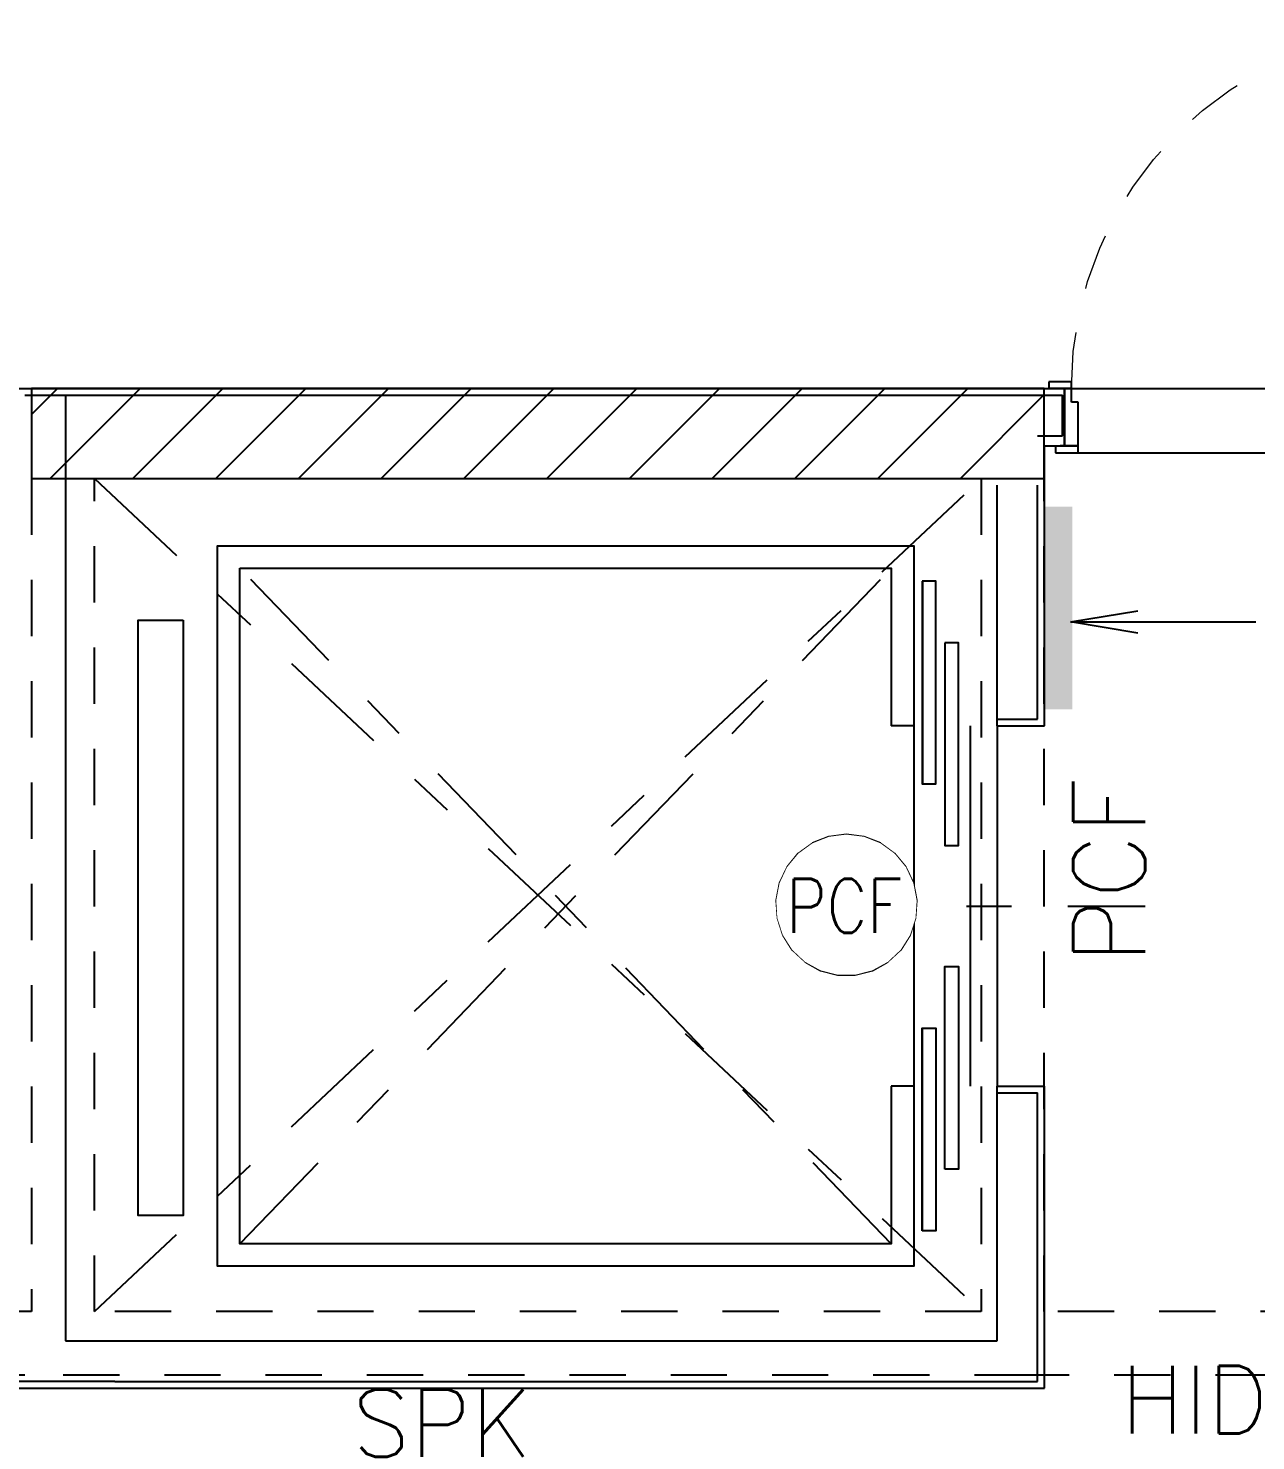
# Model space of a CAD drawing. Header units: millimetres. Extents: x 188.6 to 263.2, y 40.1 to 120.1.
# Drawn here: x 226.051 to 228.778, y 70.523 to 73.66 of the extents above; entities that cross this region are included whole.
import ezdxf
from ezdxf.enums import TextEntityAlignment as Align

# ---------------------------------------------------------------- set-up
doc = ezdxf.new("R2010")
doc.units = ezdxf.units.MM
doc.set_wipeout_variables(frame=1)
for name, pattern in [('DASHDOT2', [0.5, 0.25, -0.125, 0, -0.125]), ('HIDDEN2', [0.1875, 0.125, -0.0625]), ('XREF-TIPO$0$HIDDEN2', [0.1875, 0.125, -0.0625])]:
    doc.linetypes.add(name, pattern=pattern)
for name, color, linetype in [('ARQ', 8, 'Continuous'), ('ESTR-PILARES', 11, 'Continuous'), ('ESTR-VIGAS', 11, 'HIDDEN2'), ('ESTRUTURA', 7, 'Continuous'), ('INC-COL-HID', 254, 'Continuous'), ('INC-PCF', 254, 'Continuous'), ('INC-SINALIZAÇÃO', 88, 'Continuous'), ('INC-TEXTO', 7, 'Continuous'), ('SPK-COL', 7, 'Continuous')]:
    doc.layers.add(name, color=color, linetype=linetype)
doc.styles.add('60-100', font='romans.shx', dxfattribs={"height": 0.16})
doc.styles.add('60-75', font='romans.shx', dxfattribs={"height": 0.12})
doc.styles.add('ROMANS', font='ROMANS.SHX', dxfattribs={"height": 0.15})
doc.dimstyles.new('SETAS75', dxfattribs={"dimtxt": 0.16, "dimasz": 0.15, "dimexe": 0.15, "dimexo": 0, "dimgap": 0.1, "dimtad": 1, "dimzin": 10, "dimdsep": 46, "dimtxsty": '60-100', "dimblk1": 'OPEN', "dimblk2": 'OPEN', "dimsah": 1, "dimcen": 0, "dimclrd": 244, "dimclre": 244, "dimclrt": 7, "dimadec": 0, "dimazin": 0, "dimtfac": 1, "dimtix": 1, "dimtmove": 2, "dimatfit": 3, "dimldrblk": 'OPEN', "dimfxl": 0.15, "dimtolj": 1, "dimtzin": 6, "dimarcsym": 0})

# ---------------------------------------------------------------- blocks, each defined once
blk = doc.blocks.new('XREF-TIPO$0$ELEVADOR_PLANTA')
at = {"color": 0, "linetype": 'DASHDOT2'}
for p, q in [((1.6221, -0.75), (0.175, 0.75)), ((0.175, -0.75), (1.6221, 0.75)), ((0.3831, 0), (-0.389, 0))]:
    blk.add_line(p, q, dxfattribs=at)
at = {"color": 0}
for p, q in [((0, 0.4), (0, -0.4)), ((0.125, 0.4), (0.175, 0.4)), ((0.125, -0.4), (0.175, -0.4))]:
    blk.add_line(p, q, dxfattribs=at)
for points in [[(1.6721, 0), (1.6721, 0.8), (0.125, 0.8), (0.125, -0.8), (1.6721, -0.8), (1.6721, 0)], [(1.6221, 0.75), (0.175, 0.75), (0.175, 0.4)], [(1.6221, 0), (1.6221, 0.75)], [(0.175, -0.4), (0.175, -0.75), (1.6221, -0.75), (1.6221, 0)]]:
    blk.add_lwpolyline(points, dxfattribs=at)
for points in [[(0.1061, 0.7215), (0.1061, 0.2715), (0.0761, 0.2715), (0.0761, 0.7215)], [(1.7484, 0.6346), (1.7484, -0.6875), (1.8484, -0.6875), (1.8484, 0.6346)], [(0.0558, 0.5843), (0.0558, 0.1343), (0.0258, 0.1343), (0.0258, 0.5843)], [(0.0558, -0.5843), (0.0558, -0.1343), (0.0258, -0.1343), (0.0258, -0.5843)], [(0.1061, -0.7215), (0.1061, -0.2715), (0.0761, -0.2715), (0.0761, -0.7215)]]:
    blk.add_lwpolyline(points, close=True, dxfattribs=at)
blk = doc.blocks.new('XREF-TIPO$0$A$C0189091C')
at = {"color": 0}
for p, q in [((0.05, 0.1425), (0.05, 0.9425)), ((0.05, 0.9425), (0.08, 0.9425)), ((0.08, 0.9425), (0.05, 0.9425)), ((0.05, 0.9425), (0.05, 0.1425)), ((0.08, 0.9425), (0.08, 0.1425)), ((0.08, 0.1425), (0.08, 0.9425)), ((0, 0.1575), (0.05, 0.1575)), ((0, 0.1425), (0, 0.1575)), ((0.85, 0.1575), (0.9, 0.1575)), ((0.85, 0.1425), (0.85, 0.1575)), ((0.9, 0.1575), (0.9, 0.1425)), ((0.05, 0.1425), (0, 0.1425)), ((0, 0.1425), (0.05, 0.1425)), ((0.035, 0.015), (0.035, 0.1425)), ((0.08, 0.1425), (0.05, 0.1425)), ((0.05, 0.1425), (0.08, 0.1425)), ((0.05, 0.1425), (0.05, 0.1125)), ((0.865, 0.1425), (0.85, 0.1425)), ((0.85, 0.1125), (0.85, 0.1425)), ((0.85, 0.1425), (0.9, 0.1425)), ((0.865, 0.1425), (0.865, 0.015)), ((0.05, 0.1125), (0.065, 0.1125)), ((0.065, 0.1125), (0.065, 0.015)), ((0.835, 0.1125), (0.85, 0.1125)), ((0.835, 0.015), (0.835, 0.1125)), ((0.015, 0), (0.015, 0.015)), ((0.065, 0.015), (0.015, 0.015)), ((0.065, 0), (0.015, 0)), ((0.035, 0.015), (0.065, 0.015)), ((0.065, 0.015), (0.065, 0)), ((0.835, 0), (0.835, 0.015)), ((0.835, 0.015), (0.875, 0.015)), ((0.885, 0.015), (0.835, 0.015)), ((0.885, 0), (0.835, 0)), ((0.885, 0.015), (0.885, 0))]:
    blk.add_line(p, q, dxfattribs=at)
at = {"color": 0, "linetype": 'XREF-TIPO$0$HIDDEN2', "lineweight": 13}
blk.add_arc((0.05, 0.1425), 0.8, 360, 90, dxfattribs=at)
blk = doc.blocks.new('ESTR-TP-29.09.2016')
at = {"layer": 'ESTR-PILARES'}
for p, q in [((20.105, 13.2877), (20.1625, 13.3452)), ((20.1463, 13.1452), (20.3463, 13.3452)), ((20.3302, 13.1452), (20.5302, 13.3452)), ((20.514, 13.1452), (20.714, 13.3452)), ((20.6979, 13.1452), (20.8979, 13.3452)), ((20.8817, 13.1452), (21.0817, 13.3452)), ((21.0656, 13.1452), (21.2656, 13.3452)), ((21.2494, 13.1452), (21.4494, 13.3452)), ((21.4333, 13.1452), (21.6333, 13.3452)), ((21.4584, 13.3452), (21.4584, 13.3452)), ((21.4584, 13.3452), (21.4584, 13.3452)), ((21.6171, 13.1452), (21.8171, 13.3452)), ((21.801, 13.1452), (22.001, 13.3452)), ((21.9848, 13.1452), (22.1848, 13.3452)), ((22.1687, 13.1452), (22.355, 13.3315)), ((21.5501, 13.1452), (21.5501, 13.1452)), ((21.5501, 13.1452), (21.5501, 13.1452)), ((22.3525, 13.1452), (22.355, 13.1477))]:
    blk.add_line(p, q, dxfattribs=at)
blk.add_lwpolyline([(20.105, 13.1452), (22.355, 13.1452), (22.355, 13.3452), (20.105, 13.3452), (20.105, 13.1452)], dxfattribs=at)
at = {"layer": 'ESTR-VIGAS', "linetype": 'DASHDOT2'}
for p, q in [((20.245, 11.2952), (22.215, 13.1452)), ((20.245, 13.1452), (22.215, 11.2952))]:
    blk.add_line(p, q, dxfattribs=at)
at = {"layer": 'ESTR-VIGAS'}
for points in [[(20.105, 13.1452), (20.105, 11.2952)], [(20.245, 11.2952), (20.245, 13.1452)], [(22.215, 13.1452), (22.215, 11.2952)], [(22.355, 11.2952), (22.355, 13.1452)], [(20.105, 11.2952), (17.84, 11.2952)], [(22.215, 11.2952), (20.245, 11.2952)], [(23.41, 11.2952), (22.355, 11.2952)], [(17.94, 11.1552), (20.175, 11.1552)], [(20.175, 11.1552), (22.285, 11.1552)], [(22.285, 11.1552), (23.31, 11.1552)]]:
    blk.add_lwpolyline(points, dxfattribs=at)
blk = doc.blocks.new('INDU')
at = {"color": 7}
blk.add_line((-0.005, 0), (0.005, 0), dxfattribs=at)
at = {"style": 'ROMANS'}
for tag, p in [('TQ-01', (0, 0.001189)), ('100', (0, -0.001718))]:
    blk.add_attdef(tag, text='', height=0.0015, dxfattribs=at).set_placement(p, align=Align.MIDDLE)
blk = doc.blocks.new('_OPEN')
at = {"color": 0, "linetype": 'ByBlock'}
for p, q in [((-1, 0.167), (0, 0)), ((0, 0), (-1, -0.167)), ((0, 0), (-1, 0))]:
    blk.add_line(p, q, dxfattribs=at)
blk = doc.blocks.new('INC-OBJETO')
at = {"color": 0}
blk.add_lwpolyline([(0, 0.002084), (-0.000518, 0.002019), (-0.001004, 0.001827), (-0.001427, 0.001519), (-0.00176, 0.001117), (-0.001982, 0.000644), (-0.00208, 0.000131), (-0.002047, -0.000391), (-0.001886, -0.000887), (-0.001606, -0.001329), (-0.001225, -0.001686), (-0.000767, -0.001938), (-0.000261, -0.002068), (0.000261, -0.002068), (0.000767, -0.001938), (0.001225, -0.001686), (0.001606, -0.001329), (0.001886, -0.000887), (0.002047, -0.000391), (0.00208, 0.000131), (0.001982, 0.000644), (0.00176, 0.001117), (0.001427, 0.001519), (0.001004, 0.001827), (0.000518, 0.002019)], close=True, dxfattribs=at)
blk.add_wipeout([(0, 0.002084), (-0.000518, 0.002019), (-0.001004, 0.001827), (-0.001427, 0.001519), (-0.00176, 0.001117), (-0.001982, 0.000644), (-0.00208, 0.000131), (-0.002047, -0.000391), (-0.001886, -0.000887), (-0.001606, -0.001329), (-0.001225, -0.001686), (-0.000767, -0.001938), (-0.000261, -0.002068), (0.000261, -0.002068), (0.000767, -0.001938), (0.001225, -0.001686), (0.001606, -0.001329), (0.001886, -0.000887), (0.002047, -0.000391), (0.00208, 0.000131), (0.001982, 0.000644), (0.00176, 0.001117), (0.001427, 0.001519), (0.001004, 0.001827), (0.000518, 0.002019)], dxfattribs=at)
at = {"color": 0, "style": 'ROMANS', "width": 1.285725}
blk.add_attdef('OBJETO', text='', height=0.0016, dxfattribs=at).set_placement((-0.001786, -0.00083), (0.001643, -0.00083), align=Align.FIT)
blk = doc.blocks.new('A$C0ECE51B6')
at = {"layer": 'INC-SINALIZAÇÃO', "color": 119}
blk.add_solid([(0.225, 0.06), (0.225, 0), (-0.225, 0.06), (-0.225, 0)], dxfattribs=at)

msp = doc.modelspace()

# ---------------------------------------------------------------- linework, layer by layer
at = {"layer": 'ARQ'}
for p, q in [((226.0432, 72.8446), (228.3482, 72.8446)), ((226.0432, 72.8446), (228.3482, 72.8446)), ((226.1332, 72.8446), (226.1332, 70.7446)), ((226.1332, 72.8446), (226.1332, 70.7446)), ((228.3482, 72.7546), (228.3482, 72.8446)), ((228.3482, 72.7546), (228.3482, 72.8446)), ((228.3532, 72.8596), (229.1832, 72.8596)), ((228.3532, 72.7321), (228.3532, 72.8596)), ((228.3532, 72.8596), (229.1832, 72.8596)), ((228.3532, 72.7321), (228.3532, 72.8596)), ((228.2932, 72.7546), (228.3482, 72.7546)), ((228.2932, 72.7546), (228.3482, 72.7546)), ((228.3082, 72.7321), (228.3532, 72.7321)), ((228.3082, 72.1103), (228.3082, 72.7321)), ((228.3082, 72.7321), (228.3532, 72.7321)), ((228.3082, 72.1103), (228.3082, 72.7321)), ((228.3832, 72.7171), (229.1532, 72.7171)), ((228.3832, 72.7171), (229.1532, 72.7171)), ((228.2032, 72.1103), (228.2032, 72.6446)), ((228.2032, 72.1103), (228.2032, 72.6446)), ((228.2932, 72.1253), (228.2932, 72.6446)), ((228.2932, 72.1253), (228.2932, 72.6446)), ((228.2032, 72.1253), (228.2932, 72.1253)), ((228.2032, 72.1253), (228.2932, 72.1253)), ((228.2032, 72.1103), (228.3082, 72.1103)), ((228.2032, 72.1103), (228.2032, 71.3103)), ((228.2032, 72.1103), (228.3082, 72.1103)), ((228.2032, 72.1103), (228.2032, 71.3103)), ((228.2032, 70.7446), (228.2032, 71.3103)), ((228.2032, 71.3103), (228.3082, 71.3103)), ((228.2032, 70.7446), (228.2032, 71.3103)), ((228.2032, 71.3103), (228.3082, 71.3103)), ((228.3082, 70.6396), (228.3082, 71.3103)), ((228.3082, 70.6396), (228.3082, 71.3103)), ((228.2032, 71.2953), (228.2932, 71.2953)), ((228.2032, 71.2953), (228.2932, 71.2953)), ((228.2932, 70.6546), (228.2932, 71.2953)), ((228.2932, 70.6546), (228.2932, 71.2953)), ((226.1332, 70.7446), (228.2032, 70.7446)), ((226.1332, 70.7446), (228.2032, 70.7446)), ((225.9582, 70.6396), (226.2432, 70.6396)), ((225.9582, 70.6396), (226.2432, 70.6396)), ((226.2432, 70.6546), (225.9832, 70.6546)), ((226.2432, 70.6546), (225.9832, 70.6546)), ((226.2432, 70.6546), (228.2932, 70.6546)), ((226.2432, 70.6546), (228.2932, 70.6546)), ((226.2432, 70.6396), (228.3082, 70.6396)), ((226.2432, 70.6396), (228.3082, 70.6396))]:
    msp.add_line(p, q, dxfattribs=at)
msp.add_lwpolyline([(225.9182, 72.6996), (226.0282, 72.6996), (226.0282, 72.8596), (228.3532, 72.8596)], dxfattribs=at)
msp.add_lwpolyline([(225.9182, 72.6996), (226.0282, 72.6996), (226.0282, 72.8596), (228.3532, 72.8596)], dxfattribs=at)
at = {"layer": 'INC-PCF'}
for points in [[(228.037, 72.4318), (228.037, 71.9818), (228.067, 71.9818), (228.067, 72.4318)], [(228.0874, 72.2946), (228.0874, 71.8446), (228.1174, 71.8446), (228.1174, 72.2946)], [(228.0874, 71.126), (228.0874, 71.576), (228.1174, 71.576), (228.1174, 71.126)], [(228.037, 70.9889), (228.037, 71.4389), (228.067, 71.4389), (228.067, 70.9889)]]:
    msp.add_lwpolyline(points, close=True, dxfattribs=at)

# ---------------------------------------------------------------- block references
at = {"layer": 'ARQ', "xscale": -1}
for name, p in [('XREF-TIPO$0$A$C0189091C', (229.2182, 72.7171)), ('XREF-TIPO$0$A$C0189091C', (229.2182, 72.7171)), ('XREF-TIPO$0$ELEVADOR_PLANTA', (228.1432, 71.7103)), ('XREF-TIPO$0$ELEVADOR_PLANTA', (228.1432, 71.7103))]:
    msp.add_blockref(name, p, dxfattribs=at)
at = {"layer": 'ESTRUTURA'}
msp.add_blockref('ESTR-TP-29.09.2016', (205.9531, 59.5144), dxfattribs=at)
at = {"layer": 'INC-COL-HID'}
ref = msp.add_blockref('INDU', (228.6413, 70.4953, -0.9), dxfattribs=dict(at, xscale=100, yscale=-100, zscale=100, rotation=180))
ref.add_attrib('100', 'ø2.½"', dxfattribs={"layer": '0', "height": 0.15, "style": 'ROMANS'}).set_placement((228.6413, 70.3236), align=Align.MIDDLE)
ref.add_attrib('TQ-01', 'HID', dxfattribs={"layer": '0', "height": 0.15, "style": 'ROMANS'}).set_placement((228.6413, 70.6142), align=Align.MIDDLE)
at = {"layer": 'INC-SINALIZAÇÃO', "linetype": 'Continuous', "rotation": 90}
msp.add_blockref('A$C0ECE51B6', (228.37, 72.3721), dxfattribs=at)
at = {"layer": 'SPK-COL', "xscale": 100, "yscale": 100, "zscale": 100}
msp.add_blockref('INDU', (226.9699, 70.4432), dxfattribs=at).add_auto_attribs({'100': 'ø3"', 'TQ-01': 'SPK'})

# ---------------------------------------------------------------- texts
at = {"layer": 'INC-PCF', "style": '60-75'}
msp.add_text('PCF', height=0.16, rotation=90, dxfattribs=at).set_placement((228.5321, 71.5821))

# ---------------------------------------------------------------- leaders
at = {"layer": 'INC-TEXTO'}
msp.add_leader([(228.366, 72.3411), (228.7779, 72.3411)], dimstyle='SETAS75', override={"dimtxsty": '60-75'}, dxfattribs=at)

# ---------------------------------------------------------------- next in the draw order: block references
ref = msp.add_blockref('INC-OBJETO', (227.8685, 71.7128), dxfattribs=dict(at, xscale=75, yscale=75, zscale=75))
ref.add_attrib('OBJETO', 'PCF', dxfattribs={"layer": '0', "height": 0.12, "style": 'ROMANS', "width": 0.762718}).set_placement((227.7346, 71.6506), (227.9918, 71.6506), align=Align.FIT)

doc.saveas('drawing.dxf')
